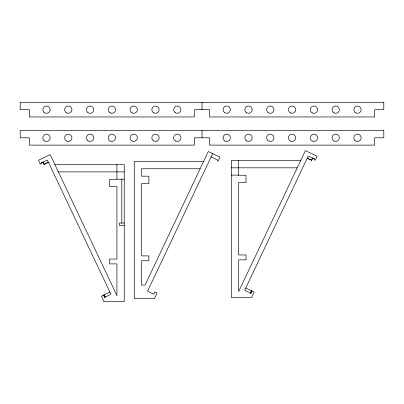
<?xml version="1.0" encoding="UTF-8"?>
<svg xmlns="http://www.w3.org/2000/svg" width="404" height="404" viewBox="0 0 404 404"><rect width="100%" height="100%" fill="white"/><g stroke="black" fill="none" stroke-linecap="round" stroke-linejoin="round"><path stroke-width="0.61" d="M250.904 293.223L251.944 291.021L251.379 290.764L250.339 292.966L250.94 293.248L251.944 291.021M312.646 158.08L311.605 160.287L307.202 158.196L311.605 160.287L312.646 158.08L314.464 158.939L314.347 159.898L314.898 160.156L315.302 160.009L317.125 156.161L305.404 150.611L238.698 291.496L238.698 259.833L246.006 259.833L246.006 254.964L238.698 254.964L238.698 182.558L246.006 182.558L246.006 175.25L238.698 175.25L238.698 160.514M212.691 153.621L147.546 291.203L153.823 294.178L154.863 291.976L157.065 293.016L154.459 298.521L134.274 298.521L134.274 161.443L203.601 161.443M103.641 295.112L104.242 294.824L105.287 297.026L104.687 297.314L103.641 295.112L104.722 297.288M116.923 164.579L116.923 179.315L109.62 179.315L109.62 186.618L116.923 186.618L116.923 259.03L109.62 259.03L109.62 263.898L116.923 263.898L116.923 295.556L50.217 154.676L38.496 160.221L40.324 164.075L40.728 164.221L41.425 163.554L41.163 163.004L42.981 162.14L44.021 164.342L48.419 162.262L44.021 164.352L42.981 162.14M41.163 163.004L47.379 160.06L110.959 294.339L104.687 297.314M109.918 292.137L101.444 296.152L104.045 301.657L124.23 301.657L124.23 164.579L54.909 164.579M300.717 160.514L231.396 160.514L231.396 297.591L251.576 297.591L254.182 292.087L245.708 288.077M231.396 167.822L297.258 167.822M200.142 168.751L141.582 168.751L141.582 176.179L148.889 176.179L148.889 183.482L141.582 183.482L141.582 255.894L148.889 255.894L148.889 260.762L141.582 260.762L141.582 285.118L145.041 285.118L208.287 151.54L220.008 157.09L218.185 160.938L217.781 161.085L217.231 160.822L217.347 159.868L211.125 156.924M58.368 171.887L124.23 171.887M231.396 175.129L238.698 175.129M116.923 179.189L124.23 179.189M124.23 223.028L119.362 223.028L119.362 225.462L124.23 225.462M314.464 158.939L308.247 155.994L244.667 290.279L250.94 293.248M202 102.343L202 109.651M202 130.497L202 137.804M121.796 179.189L121.796 223.028M383.8 102.343L20.2 102.343L20.2 109.651L29.33 109.651L29.33 116.958L194.45 116.958L194.45 109.651L209.55 109.651L209.55 116.958L374.67 116.958L374.67 109.651L383.8 109.651L383.8 102.343M383.8 130.497L20.2 130.497L20.2 137.804L29.33 137.804L29.33 145.112L194.45 145.112L194.45 137.804L209.55 137.804L209.55 145.112L374.67 145.112L374.67 137.804L383.8 137.804L383.8 130.497M333.876 140.971A3.651 3.651 0 0 0 339.355 137.804A3.651 3.651 0 0 0 333.876 134.643A3.651 3.651 0 0 0 333.876 140.971M267.731 140.39A3.651 3.651 0 0 0 273.841 138.749A3.651 3.651 0 0 0 269.367 134.274A3.651 3.651 0 0 0 267.731 140.39M354.914 140.39A3.651 3.651 0 0 0 361.024 138.749A3.651 3.651 0 0 0 356.55 134.274A3.651 3.651 0 0 0 354.914 140.39M312.08 140.971A3.651 3.651 0 0 0 317.559 137.804A3.651 3.651 0 0 0 312.08 134.643A3.651 3.651 0 0 0 312.08 140.971M290.284 140.971A3.651 3.651 0 0 0 295.763 137.804A3.651 3.651 0 0 0 290.284 134.643A3.651 3.651 0 0 0 290.284 140.971M246.687 140.971A3.651 3.651 0 0 0 252.167 137.804A3.651 3.651 0 0 0 246.687 134.643A3.651 3.651 0 0 0 246.687 140.971M224.892 140.971A3.651 3.651 0 0 0 230.371 137.804A3.651 3.651 0 0 0 224.892 134.643A3.651 3.651 0 0 0 224.892 140.971M110.065 140.971A3.651 3.651 0 0 0 115.544 137.804A3.651 3.651 0 0 0 110.065 134.643A3.651 3.651 0 0 0 110.065 140.971M153.656 140.971A3.651 3.651 0 0 0 159.136 137.804A3.651 3.651 0 0 0 153.656 134.643A3.651 3.651 0 0 0 153.656 140.971M87.511 140.39A3.651 3.651 0 0 0 93.622 138.749A3.651 3.651 0 0 0 89.148 134.274A3.651 3.651 0 0 0 87.511 140.39M43.92 140.39A3.651 3.651 0 0 0 50.03 138.749A3.651 3.651 0 0 0 45.556 134.274A3.651 3.651 0 0 0 43.92 140.39M66.473 140.971A3.651 3.651 0 0 0 71.952 137.804A3.651 3.651 0 0 0 66.473 134.643A3.651 3.651 0 0 0 66.473 140.971M175.452 140.971A3.651 3.651 0 0 0 180.936 137.804A3.651 3.651 0 0 0 175.452 134.643A3.651 3.651 0 0 0 175.452 140.971M131.861 140.971A3.651 3.651 0 0 0 137.34 137.804A3.651 3.651 0 0 0 131.861 134.643A3.651 3.651 0 0 0 131.861 140.971M267.731 112.236A3.651 3.651 0 0 0 273.841 110.595A3.651 3.651 0 0 0 269.367 106.121A3.651 3.651 0 0 0 267.731 112.236M312.08 112.817A3.651 3.651 0 0 0 317.559 109.651A3.651 3.651 0 0 0 312.08 106.489A3.651 3.651 0 0 0 312.08 112.817M333.876 112.817A3.651 3.651 0 0 0 339.355 109.651A3.651 3.651 0 0 0 333.876 106.489A3.651 3.651 0 0 0 333.876 112.817M224.892 112.817A3.651 3.651 0 0 0 230.371 109.651A3.651 3.651 0 0 0 224.892 106.489A3.651 3.651 0 0 0 224.892 112.817M290.284 112.817A3.651 3.651 0 0 0 295.763 109.651A3.651 3.651 0 0 0 290.284 106.489A3.651 3.651 0 0 0 290.284 112.817M354.914 112.236A3.651 3.651 0 0 0 361.024 110.595A3.651 3.651 0 0 0 356.55 106.121A3.651 3.651 0 0 0 354.914 112.236M246.687 112.817A3.651 3.651 0 0 0 252.167 109.651A3.651 3.651 0 0 0 246.687 106.489A3.651 3.651 0 0 0 246.687 112.817M110.065 112.817A3.651 3.651 0 0 0 115.544 109.651A3.651 3.651 0 0 0 110.065 106.489A3.651 3.651 0 0 0 110.065 112.817M43.92 112.236A3.651 3.651 0 0 0 50.03 110.595A3.651 3.651 0 0 0 45.556 106.121A3.651 3.651 0 0 0 43.92 112.236M153.656 112.817A3.651 3.651 0 0 0 159.136 109.651A3.651 3.651 0 0 0 153.656 106.489A3.651 3.651 0 0 0 153.656 112.817M175.452 112.817A3.651 3.651 0 0 0 180.936 109.651A3.651 3.651 0 0 0 175.452 106.489A3.651 3.651 0 0 0 175.452 112.817M87.511 112.236A3.651 3.651 0 0 0 93.622 110.595A3.651 3.651 0 0 0 89.148 106.121A3.651 3.651 0 0 0 87.511 112.236M66.473 112.817A3.651 3.651 0 0 0 71.952 109.651A3.651 3.651 0 0 0 66.473 106.489A3.651 3.651 0 0 0 66.473 112.817M131.861 112.817A3.651 3.651 0 0 0 137.34 109.651A3.651 3.651 0 0 0 131.861 106.489A3.651 3.651 0 0 0 131.861 112.817"/></g></svg>
